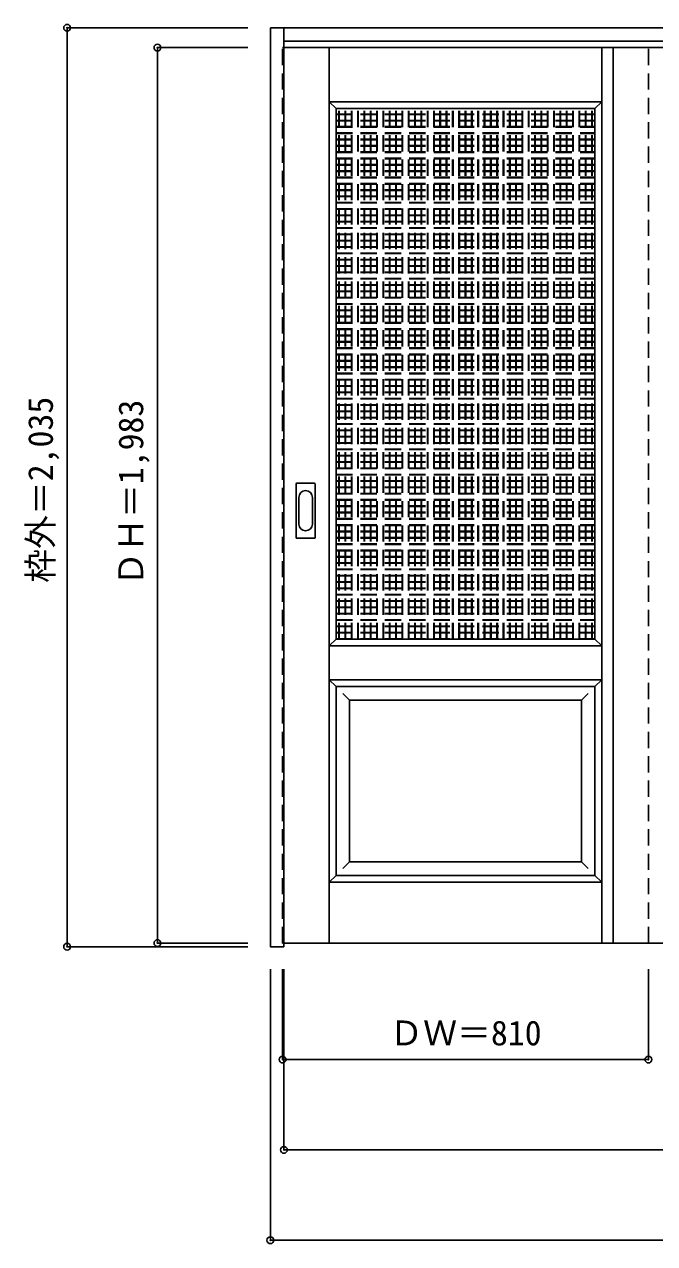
# Model space of a CAD drawing. Units: millimetres, scale not verified. Extents: x -1580 to 2052, y -1474 to 1226.
# Drawn here: x -1580 to -185, y -1474 to 1226 of the extents above; entities that cross this region are included whole.
import ezdxf
from ezdxf.enums import TextEntityAlignment as Align

# ---------------------------------------------------------------- set-up
doc = ezdxf.new("R2010")
doc.units = ezdxf.units.MM
doc.header["$LTSCALE"] = 30
doc.header["$PDMODE"] = 32
doc.header["$PDSIZE"] = 15
doc.linetypes.add('DASHED1', pattern=[1.8, 1.2, -0.6])
doc.layers.add('0-0', color=4, linetype='DASHED1')
doc.layers.add('0-1_寸法', color=7, linetype='Continuous')
doc.styles.add('ＭＳ ゴシック', font='')
doc.styles.get('ＭＳ ゴシック').set_extended_font_data('MS Gothic')

msp = doc.modelspace()

# ---------------------------------------------------------------- linework, layer by layer
at = {"layer": '0-0', "color": 3, "linetype": 'Continuous'}
for p, q in [((-1005.67, -816.67), (-1005.67, 1218.33)), ((-1005.67, 1188.33), (2014.33, 1188.33)), ((-276.67, 1174.33), (-276.67, -808.67)), ((-890.17, 1039.33), (-317.17, 1039.33)), ((-890.17, -135.67), (-890.17, 1039.33)), ((-317.17, -135.67), (-317.17, 1039.33)), ((-978.67, 89.33), (-978.67, 208.33)), ((-938.17, 209.83), (-977.17, 209.83)), ((-936.67, 89.33), (-936.67, 208.33)), ((-977.17, 87.83), (-938.17, 87.83)), ((-890.17, -135.67), (-317.17, -135.67)), ((-890.17, -240.67), (-317.17, -240.67)), ((-890.17, -658.67), (-890.17, -240.67)), ((-317.17, -658.67), (-317.17, -240.67)), ((-890.17, -658.67), (-317.17, -658.67)), ((-1005.67, -808.67), (1265.33, -808.67))]:
    msp.add_line(p, q, dxfattribs=at)
at = {"layer": '0-0'}
for p, q in [((-1008.67, 1174.33), (-1005.67, 1174.33)), ((-1008.67, -808.67), (-1008.67, 1174.33)), ((-198.67, -808.67), (-198.67, 1174.33)), ((-890.17, 1027.33), (-317.17, 1027.33)), ((-890.17, 1026.33), (-317.17, 1026.33)), ((-884.17, -135.67), (-884.17, 1039.33)), ((-883.17, -135.67), (-883.17, 1039.33)), ((-870.17, -135.67), (-870.17, 1039.33)), ((-869.17, -135.67), (-869.17, 1039.33)), ((-856.17, -135.67), (-856.17, 1039.33)), ((-855.17, -135.67), (-855.17, 1039.33)), ((-842.17, -135.67), (-842.17, 1039.33)), ((-841.17, -135.67), (-841.17, 1039.33)), ((-828.17, -135.67), (-828.17, 1039.33)), ((-827.17, -135.67), (-827.17, 1039.33)), ((-814.17, -135.67), (-814.17, 1039.33)), ((-813.17, -135.67), (-813.17, 1039.33)), ((-800.17, -135.67), (-800.17, 1039.33)), ((-799.17, -135.67), (-799.17, 1039.33)), ((-786.17, -135.67), (-786.17, 1039.33)), ((-785.17, -135.67), (-785.17, 1039.33)), ((-772.17, -135.67), (-772.17, 1039.33)), ((-771.17, -135.67), (-771.17, 1039.33)), ((-758.17, -135.67), (-758.17, 1039.33)), ((-757.17, -135.67), (-757.17, 1039.33)), ((-744.17, -135.67), (-744.17, 1039.33)), ((-743.17, -135.67), (-743.17, 1039.33)), ((-730.17, -135.67), (-730.17, 1039.33)), ((-729.17, -135.67), (-729.17, 1039.33)), ((-716.17, -135.67), (-716.17, 1039.33)), ((-715.17, -135.67), (-715.17, 1039.33)), ((-702.17, -135.67), (-702.17, 1039.33)), ((-701.17, -135.67), (-701.17, 1039.33)), ((-688.17, -135.67), (-688.17, 1039.33)), ((-687.17, -135.67), (-687.17, 1039.33)), ((-674.17, -135.67), (-674.17, 1039.33)), ((-673.17, -135.67), (-673.17, 1039.33)), ((-660.17, -135.67), (-660.17, 1039.33)), ((-659.17, -135.67), (-659.17, 1039.33)), ((-646.17, -135.67), (-646.17, 1039.33)), ((-645.17, -135.67), (-645.17, 1039.33)), ((-632.17, -135.67), (-632.17, 1039.33)), ((-631.17, -135.67), (-631.17, 1039.33)), ((-618.17, -135.67), (-618.17, 1039.33)), ((-617.17, -135.67), (-617.17, 1039.33)), ((-604.17, -135.67), (-604.17, 1039.33)), ((-603.17, -135.67), (-603.17, 1039.33)), ((-590.17, -135.67), (-590.17, 1039.33)), ((-589.17, -135.67), (-589.17, 1039.33)), ((-576.17, -135.67), (-576.17, 1039.33)), ((-575.17, -135.67), (-575.17, 1039.33)), ((-562.17, -135.67), (-562.17, 1039.33)), ((-561.17, -135.67), (-561.17, 1039.33)), ((-548.17, -135.67), (-548.17, 1039.33)), ((-547.17, -135.67), (-547.17, 1039.33)), ((-534.17, -135.67), (-534.17, 1039.33)), ((-533.17, -135.67), (-533.17, 1039.33)), ((-520.17, -135.67), (-520.17, 1039.33)), ((-519.17, -135.67), (-519.17, 1039.33)), ((-506.17, -135.67), (-506.17, 1039.33)), ((-505.17, -135.67), (-505.17, 1039.33)), ((-492.17, -135.67), (-492.17, 1039.33)), ((-491.17, -135.67), (-491.17, 1039.33)), ((-478.17, -135.67), (-478.17, 1039.33)), ((-477.17, -135.67), (-477.17, 1039.33)), ((-464.17, -135.67), (-464.17, 1039.33)), ((-463.17, -135.67), (-463.17, 1039.33)), ((-450.17, -135.67), (-450.17, 1039.33)), ((-449.17, -135.67), (-449.17, 1039.33)), ((-436.17, -135.67), (-436.17, 1039.33)), ((-435.17, -135.67), (-435.17, 1039.33)), ((-422.17, -135.67), (-422.17, 1039.33)), ((-421.17, -135.67), (-421.17, 1039.33)), ((-408.17, -135.67), (-408.17, 1039.33)), ((-407.17, -135.67), (-407.17, 1039.33)), ((-394.17, -135.67), (-394.17, 1039.33)), ((-393.17, -135.67), (-393.17, 1039.33)), ((-380.17, -135.67), (-380.17, 1039.33)), ((-379.17, -135.67), (-379.17, 1039.33)), ((-366.17, -135.67), (-366.17, 1039.33)), ((-365.17, -135.67), (-365.17, 1039.33)), ((-352.17, -135.67), (-352.17, 1039.33)), ((-351.17, -135.67), (-351.17, 1039.33)), ((-338.17, -135.67), (-338.17, 1039.33)), ((-337.17, -135.67), (-337.17, 1039.33)), ((-324.17, -135.67), (-324.17, 1039.33)), ((-323.17, -135.67), (-323.17, 1039.33)), ((-890.17, 1013.33), (-317.17, 1013.33)), ((-890.17, 1012.33), (-317.17, 1012.33)), ((-890.17, 999.33), (-317.17, 999.33)), ((-890.17, 998.33), (-317.17, 998.33)), ((-890.17, 985.33), (-317.17, 985.33)), ((-890.17, 984.33), (-317.17, 984.33)), ((-890.17, 971.33), (-317.17, 971.33)), ((-890.17, 970.33), (-317.17, 970.33)), ((-890.17, 957.33), (-317.17, 957.33)), ((-890.17, 956.33), (-317.17, 956.33)), ((-890.17, 943.33), (-317.17, 943.33)), ((-890.17, 942.33), (-317.17, 942.33)), ((-890.17, 929.33), (-317.17, 929.33)), ((-890.17, 928.33), (-317.17, 928.33)), ((-890.17, 915.33), (-317.17, 915.33)), ((-890.17, 914.33), (-317.17, 914.33)), ((-890.17, 901.33), (-317.17, 901.33)), ((-890.17, 900.33), (-317.17, 900.33)), ((-890.17, 887.33), (-317.17, 887.33)), ((-890.17, 886.33), (-317.17, 886.33)), ((-890.17, 873.33), (-317.17, 873.33)), ((-890.17, 872.33), (-317.17, 872.33)), ((-890.17, 859.33), (-317.17, 859.33)), ((-890.17, 858.33), (-317.17, 858.33)), ((-890.17, 845.33), (-317.17, 845.33)), ((-890.17, 844.33), (-317.17, 844.33)), ((-890.17, 831.33), (-317.17, 831.33)), ((-890.17, 830.33), (-317.17, 830.33)), ((-890.17, 817.33), (-317.17, 817.33)), ((-890.17, 816.33), (-317.17, 816.33)), ((-890.17, 803.33), (-317.17, 803.33)), ((-890.17, 802.33), (-317.17, 802.33)), ((-890.17, 789.33), (-317.17, 789.33)), ((-890.17, 788.33), (-317.17, 788.33)), ((-890.17, 775.33), (-317.17, 775.33)), ((-890.17, 774.33), (-317.17, 774.33)), ((-890.17, 761.33), (-317.17, 761.33)), ((-890.17, 760.33), (-317.17, 760.33)), ((-890.17, 747.33), (-317.17, 747.33)), ((-890.17, 746.33), (-317.17, 746.33)), ((-890.17, 733.33), (-317.17, 733.33)), ((-890.17, 732.33), (-317.17, 732.33)), ((-890.17, 719.33), (-317.17, 719.33)), ((-890.17, 718.33), (-317.17, 718.33)), ((-890.17, 705.33), (-317.17, 705.33)), ((-890.17, 704.33), (-317.17, 704.33)), ((-890.17, 691.33), (-317.17, 691.33)), ((-890.17, 690.33), (-317.17, 690.33)), ((-890.17, 677.33), (-317.17, 677.33)), ((-890.17, 676.33), (-317.17, 676.33)), ((-890.17, 663.33), (-317.17, 663.33)), ((-890.17, 662.33), (-317.17, 662.33)), ((-890.17, 649.33), (-317.17, 649.33)), ((-890.17, 648.33), (-317.17, 648.33)), ((-890.17, 635.33), (-317.17, 635.33)), ((-890.17, 634.33), (-317.17, 634.33)), ((-890.17, 621.33), (-317.17, 621.33)), ((-890.17, 620.33), (-317.17, 620.33)), ((-890.17, 607.33), (-317.17, 607.33)), ((-890.17, 606.33), (-317.17, 606.33)), ((-890.17, 593.33), (-317.17, 593.33)), ((-890.17, 592.33), (-317.17, 592.33)), ((-890.17, 579.33), (-317.17, 579.33)), ((-890.17, 578.33), (-317.17, 578.33)), ((-890.17, 565.33), (-317.17, 565.33)), ((-890.17, 564.33), (-317.17, 564.33)), ((-890.17, 551.33), (-317.17, 551.33)), ((-890.17, 550.33), (-317.17, 550.33)), ((-890.17, 537.33), (-317.17, 537.33)), ((-890.17, 536.33), (-317.17, 536.33)), ((-890.17, 523.33), (-317.17, 523.33)), ((-890.17, 522.33), (-317.17, 522.33)), ((-890.17, 509.33), (-317.17, 509.33)), ((-890.17, 508.33), (-317.17, 508.33)), ((-890.17, 495.33), (-317.17, 495.33)), ((-890.17, 494.33), (-317.17, 494.33)), ((-890.17, 481.33), (-317.17, 481.33)), ((-890.17, 480.33), (-317.17, 480.33)), ((-890.17, 467.33), (-317.17, 467.33)), ((-890.17, 466.33), (-317.17, 466.33)), ((-890.17, 453.33), (-317.17, 453.33)), ((-890.17, 452.33), (-317.17, 452.33)), ((-890.17, 439.33), (-317.17, 439.33)), ((-890.17, 438.33), (-317.17, 438.33)), ((-890.17, 425.33), (-317.17, 425.33)), ((-890.17, 424.33), (-317.17, 424.33)), ((-890.17, 411.33), (-317.17, 411.33)), ((-890.17, 410.33), (-317.17, 410.33)), ((-890.17, 397.33), (-317.17, 397.33)), ((-890.17, 396.33), (-317.17, 396.33)), ((-890.17, 383.33), (-317.17, 383.33)), ((-890.17, 382.33), (-317.17, 382.33)), ((-890.17, 369.33), (-317.17, 369.33)), ((-890.17, 368.33), (-317.17, 368.33)), ((-890.17, 355.33), (-317.17, 355.33)), ((-890.17, 354.33), (-317.17, 354.33)), ((-890.17, 341.33), (-317.17, 341.33)), ((-890.17, 340.33), (-317.17, 340.33)), ((-890.17, 327.33), (-317.17, 327.33)), ((-890.17, 326.33), (-317.17, 326.33)), ((-890.17, 313.33), (-317.17, 313.33)), ((-890.17, 312.33), (-317.17, 312.33)), ((-890.17, 299.33), (-317.17, 299.33)), ((-890.17, 298.33), (-317.17, 298.33)), ((-890.17, 285.33), (-317.17, 285.33)), ((-890.17, 284.33), (-317.17, 284.33)), ((-890.17, 271.33), (-317.17, 271.33)), ((-890.17, 270.33), (-317.17, 270.33)), ((-890.17, 257.33), (-317.17, 257.33)), ((-890.17, 256.33), (-317.17, 256.33)), ((-890.17, 243.33), (-317.17, 243.33)), ((-890.17, 242.33), (-317.17, 242.33)), ((-890.17, 229.33), (-317.17, 229.33)), ((-890.17, 228.33), (-317.17, 228.33)), ((-890.17, 215.33), (-317.17, 215.33)), ((-890.17, 214.33), (-317.17, 214.33)), ((-890.17, 201.33), (-317.17, 201.33)), ((-890.17, 200.33), (-317.17, 200.33)), ((-890.17, 187.33), (-317.17, 187.33)), ((-890.17, 186.33), (-317.17, 186.33)), ((-890.17, 173.33), (-317.17, 173.33)), ((-890.17, 172.33), (-317.17, 172.33)), ((-890.17, 159.33), (-317.17, 159.33)), ((-890.17, 158.33), (-317.17, 158.33)), ((-890.17, 145.33), (-317.17, 145.33)), ((-890.17, 144.33), (-317.17, 144.33)), ((-890.17, 131.33), (-317.17, 131.33)), ((-890.17, 130.33), (-317.17, 130.33)), ((-890.17, 117.33), (-317.17, 117.33)), ((-890.17, 116.33), (-317.17, 116.33)), ((-890.17, 103.33), (-317.17, 103.33)), ((-890.17, 102.33), (-317.17, 102.33)), ((-890.17, 89.33), (-317.17, 89.33)), ((-890.17, 88.33), (-317.17, 88.33)), ((-890.17, 75.33), (-317.17, 75.33)), ((-890.17, 74.33), (-317.17, 74.33)), ((-890.17, 61.33), (-317.17, 61.33)), ((-890.17, 60.33), (-317.17, 60.33)), ((-890.17, 47.33), (-317.17, 47.33)), ((-890.17, 46.33), (-317.17, 46.33)), ((-890.17, 33.33), (-317.17, 33.33)), ((-890.17, 32.33), (-317.17, 32.33)), ((-890.17, 19.33), (-317.17, 19.33)), ((-890.17, 18.33), (-317.17, 18.33)), ((-890.17, 5.33), (-317.17, 5.33)), ((-890.17, 4.33), (-317.17, 4.33)), ((-890.17, -8.67), (-317.17, -8.67)), ((-890.17, -9.67), (-317.17, -9.67)), ((-890.17, -22.67), (-317.17, -22.67)), ((-890.17, -23.67), (-317.17, -23.67)), ((-890.17, -36.67), (-317.17, -36.67)), ((-890.17, -37.67), (-317.17, -37.67)), ((-890.17, -50.67), (-317.17, -50.67)), ((-890.17, -51.67), (-317.17, -51.67)), ((-890.17, -64.67), (-317.17, -64.67)), ((-890.17, -65.67), (-317.17, -65.67)), ((-890.17, -78.67), (-317.17, -78.67)), ((-890.17, -79.67), (-317.17, -79.67)), ((-890.17, -92.67), (-317.17, -92.67)), ((-890.17, -93.67), (-317.17, -93.67)), ((-890.17, -106.67), (-317.17, -106.67)), ((-890.17, -107.67), (-317.17, -107.67)), ((-890.17, -120.67), (-317.17, -120.67)), ((-890.17, -121.67), (-317.17, -121.67)), ((-890.17, -134.67), (-317.17, -134.67)), ((-1005.67, -808.67), (-1008.67, -808.67))]:
    msp.add_line(p, q, dxfattribs=at)
at = {"layer": '0-0', "color": 7, "linetype": 'Continuous'}
for p, q in [((-905.17, -808.67), (-905.17, 1174.33)), ((-302.17, -808.67), (-302.17, 1174.33)), ((-905.17, 1054.33), (-890.17, 1039.33)), ((-905.17, 1054.33), (-302.17, 1054.33)), ((-302.17, 1054.33), (-317.17, 1039.33)), ((-972.67, 178.43), (-972.67, 119.23)), ((-942.67, 119.23), (-942.67, 178.43)), ((-890.17, -135.67), (-905.17, -150.67)), ((-905.17, -150.67), (-302.17, -150.67)), ((-317.17, -135.67), (-302.17, -150.67)), ((-905.17, -225.67), (-890.17, -240.67)), ((-905.17, -225.67), (-302.17, -225.67)), ((-302.17, -225.67), (-317.17, -240.67)), ((-875.17, -255.67), (-860.17, -270.67)), ((-332.17, -255.67), (-347.17, -270.67)), ((-860.17, -628.67), (-860.17, -270.67)), ((-860.17, -270.67), (-347.17, -270.67)), ((-347.17, -628.67), (-347.17, -270.67)), ((-860.17, -628.67), (-875.17, -643.67)), ((-860.17, -628.67), (-347.17, -628.67)), ((-347.17, -628.67), (-332.17, -643.67)), ((-890.17, -658.67), (-905.17, -673.67)), ((-905.17, -673.67), (-302.17, -673.67)), ((-317.17, -658.67), (-302.17, -673.67))]:
    msp.add_line(p, q, dxfattribs=at)
at = {"layer": '0-0', "color": 3, "linetype": 'Continuous'}
for points in [[(-1005.67, -816.67), (-1035.67, -816.67), (-1035.67, 1218.33)], [(-1035.67, 1218.33), (2044.33, 1218.33), (2044.33, -816.67)], [(-1005.67, 1174.33), (1265.33, 1174.33), (1265.33, -808.67)]]:
    msp.add_lwpolyline(points, dxfattribs=at)
for centre, start, end in [((-977.17, 208.33), 90, 180), ((-938.17, 208.33), 0, 90), ((-977.17, 89.33), 180, 270), ((-938.17, 89.33), 270, 0)]:
    msp.add_arc(centre, 1.5, start, end, dxfattribs=at)
at = {"layer": '0-0', "color": 7, "linetype": 'Continuous'}
for centre, start, end in [((-957.67, 178.43), 0, 180), ((-957.67, 119.23), 180, 0)]:
    msp.add_arc(centre, 15, start, end, dxfattribs=at)
at = {"layer": '0-1_寸法', "color": 4}
for p, q in [((-1485.67, 1218.33), (-1085.67, 1218.33)), ((-1485.67, 1218.33), (-1485.67, -816.67)), ((-1285.67, 1174.33), (-1285.67, -808.67)), ((-1285.67, 1174.33), (-1085.67, 1174.33)), ((-1285.67, -808.67), (-1085.67, -808.67)), ((-1485.67, -816.67), (-1085.67, -816.67)), ((-1035.67, -1466.67), (-1035.67, -866.67)), ((-1008.67, -1066.67), (-1008.67, -866.67)), ((-1005.67, -1266.67), (-1005.67, -866.67)), ((-198.67, -1066.67), (-198.67, -866.67)), ((-1008.67, -1066.67), (-198.67, -1066.67)), ((-1005.67, -1266.67), (1204.33, -1266.67)), ((-1035.67, -1466.67), (2044.33, -1466.67))]:
    msp.add_line(p, q, dxfattribs=at)
at = {"layer": '0-1_寸法'}
for p in [(-1485.67, 1218.33), (-1285.67, 1174.33), (-1485.67, -816.67), (-1285.67, -808.67), (-1008.67, -1066.67), (-198.67, -1066.67), (-1005.67, -1266.67), (-1035.67, -1466.67)]:
    msp.add_point(p, dxfattribs=at)

# ---------------------------------------------------------------- texts
at = {"layer": '0-1_寸法', "style": 'ＭＳ ゴシック'}
for s, p in [('枠外＝2,035', (-1500.67, -10.92)), ('ＤＨ＝1,983', (-1300.67, -17.42))]:
    msp.add_text(s, height=54.99, rotation=90, dxfattribs=at).set_placement(p, align=Align.BOTTOM_LEFT)
msp.add_text('ＤＷ＝810', height=54.99, dxfattribs=at).set_placement((-772.42, -1051.67), align=Align.BOTTOM_LEFT)

doc.saveas('drawing.dxf')
